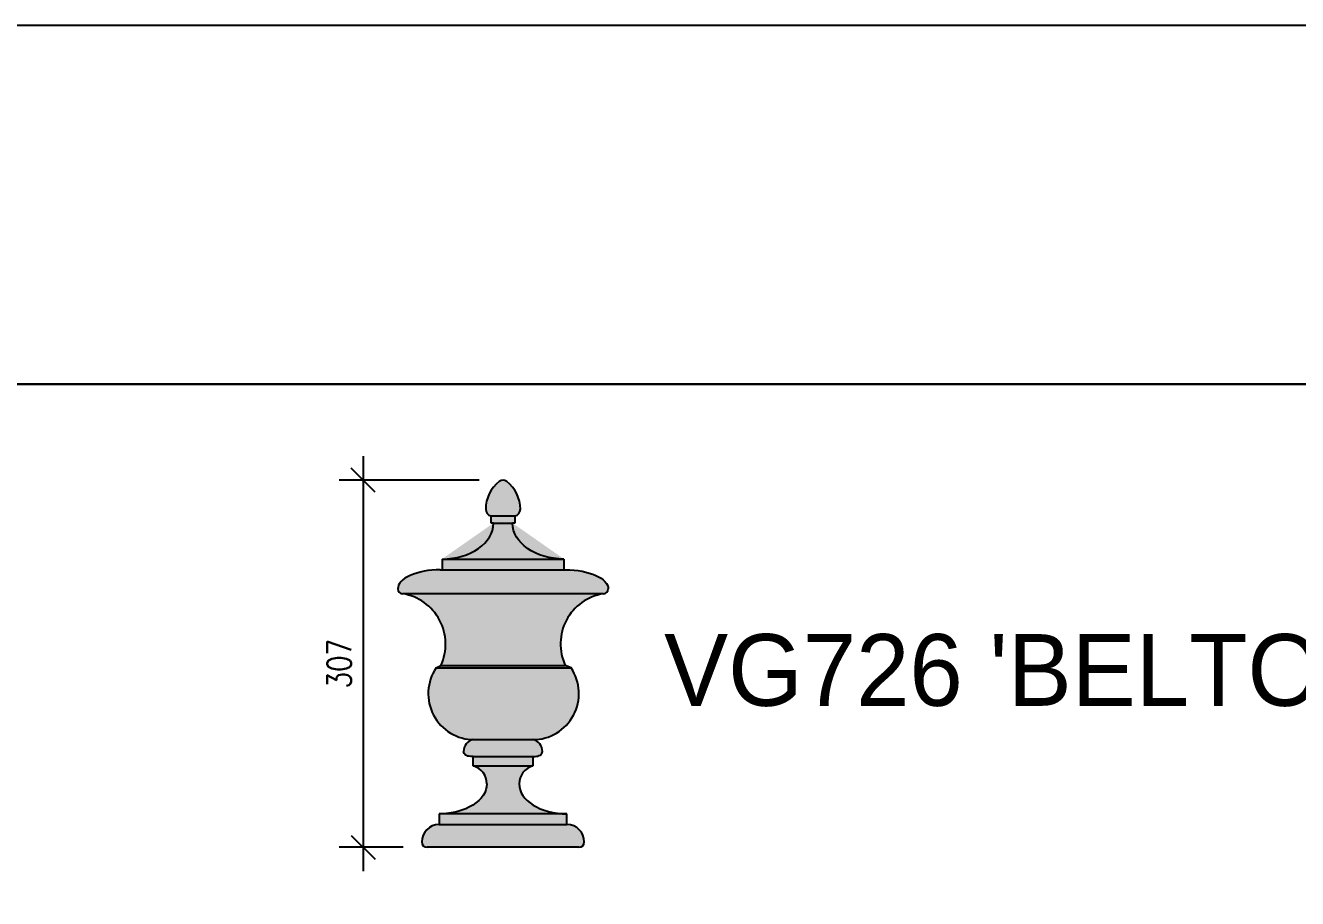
# Model space of a CAD drawing. Header units: millimetres. Extents: x -38686 to 870903, y -23218 to 232707.
# Drawn here: x 14869 to 15933, y 25144 to 25874 of the extents above; entities that cross this region are included whole.
import ezdxf

# ---------------------------------------------------------------- set-up
doc = ezdxf.new("R2010")
doc.units = ezdxf.units.MM
doc.header["$LTSCALE"] = 10
doc.header["$PDMODE"] = 35
doc.header["$PDSIZE"] = 50
for name, color, linetype in [('04 - Building Outline', 5, 'Continuous'), ('40 - Detail Outline', 142, 'Continuous'), ('42 - Detail Hatch', 7, 'Continuous'), ('44 - Detail Text', 7, 'Continuous')]:
    doc.layers.add(name, color=color, linetype=linetype)
doc.styles.add('1-10', font='romans.shx', dxfattribs={"width": 0.8, "height": 20})
doc.styles.add('CGBOLD', font='arialbd.ttf')
doc.dimstyles.new('1-10', dxfattribs={"dimtxt": 20, "dimasz": 20, "dimexe": 20, "dimexo": 20, "dimgap": 10, "dimtad": 1, "dimdec": 0, "dimzin": 0, "dimdsep": 46, "dimtxsty": '1-10', "dimblk": 'OBLIQUE', "dimcen": 20, "dimdle": 20, "dimclrd": 251, "dimclre": 251, "dimclrt": 251, "dimadec": 0, "dimazin": 0, "dimtfac": 1, "dimtdec": 0, "dimtix": 1, "dimtmove": 1, "dimatfit": 3, "dimfxl": 1, "dimtolj": 1, "dimtzin": 0, "dimlwd": 25, "dimarcsym": 0})

# ---------------------------------------------------------------- blocks, each defined once
blk = doc.blocks.new('_Oblique')
at = {"color": 0, "linetype": 'ByBlock', "lineweight": -2}
blk.add_line((-0.5, -0.5), (0.5, 0.5), dxfattribs=at)
blk = doc.blocks.new('*D54')
at = {"layer": '44 - Detail Text', "color": 251, "lineweight": 25, "transparency": 16777216}
blk.add_line((15151.76456205781, 25513.62571414185), (15151.76456205781, 25166.6405607482), dxfattribs=at)
at = {"layer": '44 - Detail Text', "color": 251, "lineweight": -2, "transparency": 16777216}
for p, q in [((15248.77080404035, 25493.62571414185), (15131.76456205781, 25493.62571414185)), ((15185.27080404035, 25186.6405607482), (15131.76456205781, 25186.6405607482))]:
    blk.add_line(p, q, dxfattribs=at)
at = {"layer": 'Defpoints', "color": 0, "transparency": 16777216}
for p in [(15268.77080404035, 25493.62571414185), (15151.76456205781, 25186.6405607482), (15205.27080404035, 25186.6405607482)]:
    blk.add_point(p, dxfattribs=at)
at = {"layer": '44 - Detail Text', "color": 251, "lineweight": 25, "transparency": 16777216, "xscale": 20, "yscale": 20, "zscale": 20}
for p, rotation in [((15151.76456205781, 25493.62571414185), 90), ((15151.76456205781, 25186.6405607482), 270)]:
    blk.add_blockref('_Oblique', p, dxfattribs=dict(at, rotation=rotation))
at = {"layer": '44 - Detail Text', "color": 251, "transparency": 16777216, "insert": (15131.76456205781, 25340.13313744502), "char_height": 20, "attachment_point": 5, "rotation": 90, "style": '1-10'}
blk.add_mtext('\\A1;307', dxfattribs=at)

msp = doc.modelspace()

# ---------------------------------------------------------------- hatches: boundary and pattern name
at = {"layer": '42 - Detail Hatch', "ltscale": 10}
h = msp.add_hatch(color=69, dxfattribs=at)
h.dxf.hatch_style = 1
h.paths.add_polyline_path([(15322.27080404034, 25205.64056074819), (15215.27080404034, 25205.64056074819, 0.4142135623730951), (15200.77080404034, 25191.14056074819, 0.4142135623730951), (15205.27080404034, 25186.64056074819), (15332.27080404034, 25186.64056074819, 0.4142135623712008), (15336.77080404034, 25191.14056074819, 0.4142135623730951)])
h.paths.add_polyline_path([(15322.27080404034, 25214.64056074819), (15215.27080404034, 25214.64056074819), (15215.27080404034, 25205.64056074819), (15322.27080404034, 25205.64056074819)])
edge = h.paths.add_edge_path()
edge.add_ellipse((15322.27080404034, 25239.64056074819), major_axis=(-40, 0), ratio=0.625, start_angle=0, end_angle=90, ccw=False)
edge.add_arc((15297.80341273602, 25239.64056074819), 15.53260869566659, 105.04764087741921, 180.0000000011004, ccw=False)
edge.add_line((15293.77080404031, 25254.64056074819), (15243.77080404037, 25254.64056074819))
edge.add_arc((15239.73819534466, 25239.64056074819), 15.5326086956666, 1.1003749023075216e-09, 74.95235912258079, ccw=False)
edge.add_ellipse((15215.27080404034, 25239.64056074819), major_axis=(40, 0), ratio=0.625, start_angle=270, end_angle=360, ccw=False)
edge.add_line((15215.27080404034, 25214.64056074819), (15322.27080404034, 25214.64056074819))
h.paths.add_polyline_path([(15293.77080404034, 25262.64056074819), (15243.77080404034, 25262.64056074819), (15243.77080404034, 25254.64056074819), (15293.77080404034, 25254.64056074819)])
edge = h.paths.add_edge_path()
edge.add_line((15293.77080404037, 25276.64056074819), (15243.77080404031, 25276.64056074819))
edge.add_arc((15246.02080404034, 25266.6405607482), 10.24999999999841, 102.6803834919081, 180.0000000000406)
edge.add_ellipse((15241.77080404034, 25266.64056074819), major_axis=(-6, 0), ratio=0.6666666666666666, start_angle=0, end_angle=90)
edge.add_line((15241.77080404034, 25262.64056074819), (15243.77080404034, 25262.64056074819))
edge.add_line((15243.77080404034, 25262.64056074819), (15293.77080404034, 25262.64056074819))
edge.add_line((15293.77080404034, 25262.64056074819), (15295.77080404034, 25262.64056074819))
edge.add_ellipse((15295.77080404034, 25266.64056074819), major_axis=(6, 0), ratio=0.6666666666666666, start_angle=270, end_angle=360)
edge.add_arc((15291.52080404034, 25266.6405607482), 10.24999999999841, 1.46416974395281e-09, 77.3196165080919)
h.paths.add_polyline_path([(15325.70824288566, 25336.64056074819), (15212.77080404034, 25336.64056074819, 0.600552383775429), (15244.70824288568, 25276.64056074819), (15293.77080404034, 25276.64056074819, 0.600552383775429)])
h.paths.add_polyline_path([(15320.77080404034, 25338.64056074819), (15216.77080404034, 25338.64056074819), (15212.77080404034, 25336.64056074819), (15325.70824288568, 25336.64056074819)])
h.paths.add_polyline_path([(15352.70824288563, 25398.64056074818), (15184.833365195, 25398.64056074819, -0.4966686088485229), (15216.77080404034, 25338.64056074819), (15320.77080404034, 25338.64056074819, -0.4966686088481899)])
h.paths.add_polyline_path([(15319.77080404034, 25427.64056074819), (15217.77080404034, 25427.64056074819), (15217.77080404034, 25418.64056074819), (15319.77080404034, 25418.64056074819)])
h.paths.add_polyline_path([(15278.77080404034, 25463.64056074819), (15258.77080404034, 25463.64056074819), (15258.77080404034, 25457.64056074819), (15260.77080404034, 25457.64056074819), (15276.77080404034, 25457.64056074819), (15278.77080404034, 25457.64056074819)])
h.paths.add_polyline_path([(15271.85892199248, 25492.55808334037, 0.3457221576395059), (15265.68268608817, 25492.55808334035, 0.2292028740325712), (15254.27080404034, 25469.20004155957, 0.317028351394571), (15258.77080404037, 25463.64056074819), (15278.77080404031, 25463.64056074819, 0.3170283513947717), (15283.27080404034, 25469.20004155959, 0.2292028740327726)])
h = msp.add_hatch(color=69, dxfattribs=at)
h.dxf.hatch_style = 1
edge = h.paths.add_edge_path()
edge.add_ellipse((15217.77080404034, 25457.64056074819), major_axis=(43, 7.760143495720511e-13), ratio=0.6976744186046511, start_angle=269.9999999999993, end_angle=359.9999999999985, ccw=False)
edge.add_line((15226.92808400075, 25427.64056074819), (15310.61352407988, 25427.64056074819))
edge.add_ellipse((15319.77080404034, 25457.64056074819), major_axis=(-43, 7.760143495720511e-13), ratio=0.6976744186046511, start_angle=1.4779288903810084e-12, end_angle=90.00000000000068, ccw=False)
edge.add_line((15276.77080404034, 25457.64056074819), (15260.77080404034, 25457.64056074819))
h = msp.add_hatch(color=69, dxfattribs=at)
h.dxf.hatch_style = 1
edge = h.paths.add_edge_path()
edge.add_ellipse((15321.27080404034, 25402.64056074819), major_axis=(35.5, 0), ratio=0.4507042253520614, start_angle=0, end_angle=90)
edge.add_line((15321.27080404034, 25418.64056074819), (15319.77080404037, 25418.64056074819))
edge.add_line((15319.77080404034, 25418.64056074819), (15217.77080404031, 25418.64056074819))
edge.add_line((15217.77080404034, 25418.64056074819), (15216.27080404034, 25418.64056074819))
edge.add_ellipse((15216.27080404034, 25402.64056074819), major_axis=(-35.5, 0), ratio=0.4507042253520614, start_angle=270, end_angle=360)
edge.add_arc((15184.77080404034, 25402.64056074819), 4, 180, 270)
edge.add_line((15184.77080404034, 25398.64056074819), (15184.833365195, 25398.64056074819))
edge.add_line((15184.833365195, 25398.64056074819), (15352.77080404034, 25398.64056074819))
edge.add_arc((15352.77080404034, 25402.64056074819), 3.999999999999999, 270, 360)

# ---------------------------------------------------------------- linework, layer by layer
at = {"color": 252}
for p, q in [((15258.77080404034, 25463.64056074819), (15278.77080404034, 25463.64056074819)), ((15260.77080404034, 25457.64056074819), (15276.77080404034, 25457.64056074819)), ((15217.77080404034, 25427.64056074819), (15319.77080404034, 25427.64056074819)), ((15217.77080404034, 25418.64056074819), (15319.77080404034, 25418.64056074819)), ((15352.70824288621, 25398.64056074818), (15184.833365195, 25398.64056074819)), ((15212.77080404034, 25336.64056074819), (15325.70824288568, 25336.64056074819)), ((15216.77080404034, 25338.64056074819), (15320.77080404034, 25338.64056074819)), ((15243.77080404034, 25276.64056074819), (15293.77080404034, 25276.64056074819)), ((15243.77080404034, 25262.64056074819), (15293.77080404034, 25262.64056074819)), ((15243.77080404034, 25254.64056074819), (15293.77080404034, 25254.64056074819)), ((15322.27080404034, 25214.64056074819), (15215.27080404034, 25214.64056074819)), ((15215.27080404034, 25205.64056074819), (15322.27080404034, 25205.64056074819))]:
    msp.add_line(p, q, dxfattribs=at)
at = {"color": 3, "ltscale": 10}
msp.add_lwpolyline([(3559.383114424043, 21910.08871519254), (20050.43080418694, 21910.08870970574), (20050.43080418694, 25573.67588523629), (3559.383114424043, 25573.67589072309)], close=True, dxfattribs=at)
at = {"layer": '04 - Building Outline', "color": 7}
for p, q in [((15258.77080404034, 25457.64056074819), (15258.77080404034, 25463.64056074819)), ((15278.77080404034, 25463.64056074819), (15278.77080404034, 25457.64056074819)), ((15260.77080404034, 25457.64056074819), (15258.77080404034, 25457.64056074819)), ((15278.77080404034, 25457.64056074819), (15276.77080404034, 25457.64056074819)), ((15217.77080404034, 25427.64056074819), (15217.77080404034, 25418.64056074819)), ((15319.77080404034, 25427.64056074819), (15319.77080404034, 25418.64056074819)), ((15216.27080404034, 25418.64056074819), (15217.77080404034, 25418.64056074819)), ((15319.77080404034, 25418.64056074819), (15321.27080404034, 25418.64056074819)), ((15184.833365195, 25398.64056074819), (15184.77080404034, 25398.64056074819)), ((15352.77080404034, 25398.64056074819), (15352.70824288621, 25398.64056074818)), ((15212.77080404034, 25336.64056074819), (15216.77080404034, 25338.64056074819)), ((15325.70824288568, 25336.64056074819), (15320.77080404034, 25338.64056074819)), ((15243.77080404034, 25262.64056074819), (15241.77080404034, 25262.64056074819)), ((15243.77080404034, 25254.64056074819), (15243.77080404034, 25262.64056074819)), ((15293.77080404034, 25262.64056074819), (15293.77080404034, 25254.64056074819)), ((15293.77080404034, 25262.64056074819), (15295.77080404034, 25262.64056074819)), ((15215.27080404034, 25214.64056074819), (15215.27080404034, 25205.64056074819)), ((15322.27080404034, 25205.64056074819), (15322.27080404034, 25214.64056074819)), ((15332.27080404034, 25186.64056074819), (15205.27080404034, 25186.64056074819))]:
    msp.add_line(p, q, dxfattribs=at)
for centre, radius, start, end in [((15284.11578727831, 25469.0856122507), 29.84520260510879, 128.1428033739399, 179.7803220635207), ((15268.77080404034, 25488.62571414184), 5, 51.85719662606016, 128.1428033739399), ((15253.42582080237, 25469.0856122507), 29.84520260510879, 0.2196779364793504, 51.85719662606016), ((15260.4642322757, 25469.61222278492), 6.207128697642744, 183.8074988405222, 254.1678634812684), ((15277.07737580498, 25469.61222278492), 6.207128697642744, 285.8321365187315, 356.1925011594778), ((15184.77080404034, 25402.64056074819), 4, 180, 270), ((15352.77080404034, 25402.64056074819), 4, 270, 0), ((15178.05088956838, 25356.53031240579), 42.652959933451, 335.2016591194549, 80.85025138136963), ((15359.4907185123, 25356.53031240579), 42.652959933451, 99.14974861863035, 204.7983408805452), ((15244.70824288568, 25315.14056074819), 38.5, 146.0519104991075, 270), ((15293.77080404034, 25315.14056074819), 38.5, 270, 33.94808950089244), ((15246.02080404034, 25266.64056074819), 10.2499999999992, 102.6803834918621, 180), ((15291.52080404034, 25266.64056074819), 10.2499999999992, 0, 77.31961650813793), ((15239.73819534466, 25239.64056074819), 15.53260869566293, 0, 74.95235912238117), ((15297.80341273602, 25239.64056074819), 15.53260869566293, 105.0476408776188, 180), ((15215.27080404034, 25191.14056074819), 14.5, 90, 180), ((15322.27080404034, 25191.14056074819), 14.5, 0, 90), ((15205.27080404034, 25191.14056074819), 4.5, 180, 270), ((15332.27080404034, 25191.14056074819), 4.5, 270, 0)]:
    msp.add_arc(centre, radius, start, end, dxfattribs=at)
for centre, major_axis, ratio, start_param, end_param in [((15217.77080404034, 25457.64056074819), (43, 7.760143495720511e-13), 0.6976744186046511, 4.712388980384677, 6.28318530717956), ((15216.27080404034, 25402.64056074819), (-35.5, 5.854849252065438e-13), 0.4507042253520614, -1.570796326794889, 3.61932706027801e-14), ((15295.77080404034, 25266.64056074819), (-5.999999999999999, 1.162746778106105e-13), 0.6666666666666667, 1.570796326794909, 3.141592653589822), ((15322.27080404034, 25239.64056074819), (-40, 2.507112437152648e-12), 0.6249999999999999, 9.992007221626409e-14, 1.570796326794936)]:
    msp.add_ellipse(centre, major_axis=major_axis, ratio=ratio, start_param=start_param, end_param=end_param, dxfattribs=at)
at = {"layer": '04 - Building Outline', "color": 7, "extrusion": (0, 0, -1)}
for centre, major_axis, ratio, start_param, end_param in [((15319.77080404034, 25457.64056074819), (-43, 7.760143495720511e-13), 0.6976744186046511, 4.712388980384677, 6.28318530717956), ((15321.27080404034, 25402.64056074819), (35.5, 5.854849252065438e-13), 0.4507042253520614, -1.570796326794889, 3.61932706027801e-14), ((15241.77080404034, 25266.64056074819), (5.999999999999999, 1.162746778106105e-13), 0.6666666666666667, 1.570796326794909, 3.141592653589822), ((15215.27080404034, 25239.64056074819), (40, 2.507112437152648e-12), 0.6249999999999999, 9.992007221626409e-14, 1.570796326794936)]:
    msp.add_ellipse(centre, major_axis=major_axis, ratio=ratio, start_param=start_param, end_param=end_param, dxfattribs=at)
at = {"layer": '40 - Detail Outline', "color": 3}
msp.add_lwpolyline([(20050.43080418694, 25873.67588523629), (3559.383100418233, 25873.67588523629), (3559.383100418233, 25573.67588523629), (20050.43080418694, 25573.67588523629)], close=True, dxfattribs=at)

# ---------------------------------------------------------------- texts
at = {"layer": '44 - Detail Text', "insert": (15403.53078204659, 25334.48312253951), "char_height": 60, "attachment_point": 4, "style": 'CGBOLD'}
msp.add_mtext("{\\fCentury Gothic|b0|i0|c0|p34;VG726 'BELTON' URN FINIAL}", dxfattribs=at)

# ---------------------------------------------------------------- dimensions: what is measured, and where the dimension line sits
at = {"layer": '44 - Detail Text'}
dim = msp.add_linear_dim(base=(15151.76456205781, 25186.6405607482), p1=(15268.77080404034, 25493.62571414184), p2=(15205.27080404034, 25186.64056074819), angle=90, dimstyle='1-10', dxfattribs=at)
dim.commit()
dim.dimension.update_dxf_attribs({"geometry": '*D54', "text_midpoint": (15131.76456205781, 25340.13313744502)})

doc.saveas('drawing.dxf')
